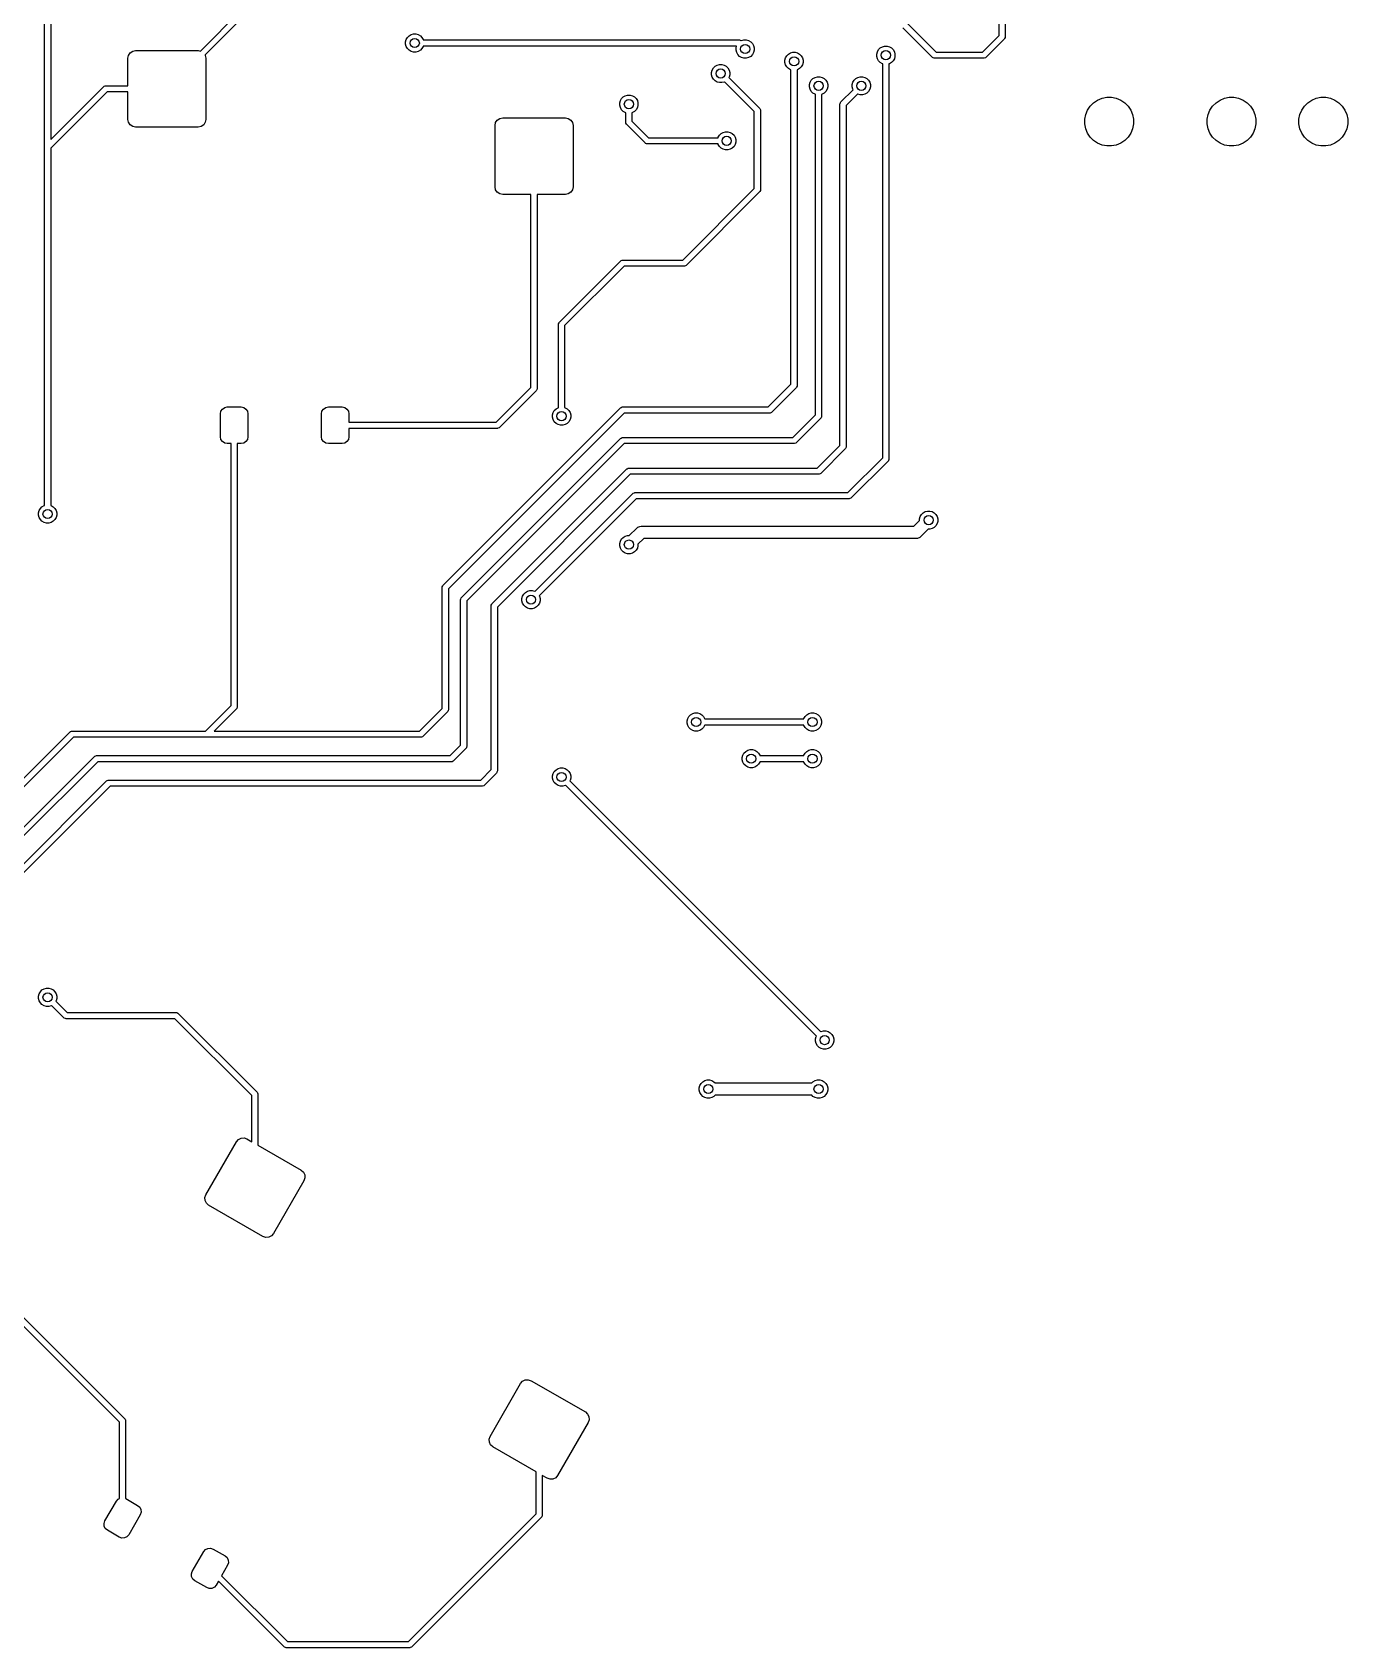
# Model space of a CAD drawing. Extents: x -0.32 to 5.67, y -3.44 to 0.73.
# Drawn here: x 3.941 to 5.634, y -3.443 to -1.364 of the extents above; entities that cross this region are included whole.
import ezdxf

# ---------------------------------------------------------------- set-up
doc = ezdxf.new("R2010")
doc.units = 0
doc.header["$MEASUREMENT"] = 0
doc.layers.add('BLACK', color=7, linetype='CONTINUOUS')

msp = doc.modelspace()

# ---------------------------------------------------------------- linework, layer by layer
at = {"layer": 'BLACK', "linetype": 'CONTINUOUS'}
for p, q in [((3.9567, -1.5118), (3.9567, -0.8031)), ((3.9646, -0.8048), (3.9646, -1.5023)), ((5.185, -1.3684), (5.185, -1.2756)), ((5.1929, -1.2772), (5.1929, -1.3701)), ((4.1573, -1.3883), (4.2098, -1.3358)), ((4.2142, -1.3425), (4.1633, -1.3934)), ((4.4222, -1.3734), (4.4237, -1.3708)), ((4.4237, -1.3708), (4.4259, -1.3686)), ((4.4259, -1.3686), (4.4286, -1.367)), ((4.4286, -1.367), (4.4315, -1.3662)), ((4.4315, -1.3662), (4.4346, -1.3662)), ((4.4346, -1.3662), (4.4376, -1.367)), ((4.4376, -1.367), (4.4403, -1.3686)), ((4.4403, -1.3686), (4.4424, -1.3708)), ((4.4424, -1.3708), (4.444, -1.3734)), ((5.0996, -1.3965), (5.0614, -1.3583)), ((5.0658, -1.3515), (5.104, -1.3898)), ((5.1637, -1.3898), (5.185, -1.3684)), ((5.1922, -1.3723), (5.1918, -1.3729)), ((5.1928, -1.3708), (5.1922, -1.3723)), ((5.1929, -1.3701), (5.1928, -1.3708)), ((4.0647, -1.3939), (4.0669, -1.3907)), ((4.0669, -1.3907), (4.0701, -1.3885)), ((4.0701, -1.3885), (4.0738, -1.3878)), ((4.0738, -1.3878), (4.1545, -1.3878)), ((4.1545, -1.3878), (4.1573, -1.3883)), ((4.4214, -1.3764), (4.4222, -1.3734)), ((4.4214, -1.3795), (4.4214, -1.3764)), ((4.4222, -1.3825), (4.4214, -1.3795)), ((4.4237, -1.3851), (4.4222, -1.3825)), ((4.4259, -1.3873), (4.4237, -1.3851)), ((4.4286, -1.3889), (4.4259, -1.3873)), ((4.4315, -1.3897), (4.4286, -1.3889)), ((4.4346, -1.3897), (4.4315, -1.3897)), ((4.4376, -1.3889), (4.4346, -1.3897)), ((4.4403, -1.3873), (4.4376, -1.3889)), ((4.4424, -1.3851), (4.4403, -1.3873)), ((4.444, -1.3825), (4.4424, -1.3851)), ((4.444, -1.3734), (4.4441, -1.374)), ((4.4441, -1.3819), (4.444, -1.3825)), ((4.4441, -1.374), (4.8504, -1.374)), ((4.8472, -1.3819), (4.4441, -1.3819)), ((4.8466, -1.3843), (4.8472, -1.3819)), ((4.8466, -1.3874), (4.8466, -1.3843)), ((4.8474, -1.3903), (4.8466, -1.3874)), ((4.8489, -1.393), (4.8474, -1.3903)), ((4.8511, -1.3952), (4.8489, -1.393)), ((4.8504, -1.374), (4.8512, -1.3741)), ((4.8512, -1.3741), (4.8526, -1.3747)), ((4.8526, -1.3747), (4.8532, -1.3752)), ((4.8532, -1.3752), (4.8537, -1.3749)), ((4.8532, -1.3752), (4.8532, -1.3752)), ((4.8537, -1.3749), (4.8567, -1.3741)), ((4.8567, -1.3741), (4.8598, -1.3741)), ((4.8598, -1.3741), (4.8628, -1.3749)), ((4.8628, -1.3749), (4.8655, -1.3765)), ((4.8655, -1.3765), (4.8676, -1.3786)), ((4.8676, -1.393), (4.8655, -1.3952)), ((4.8676, -1.3786), (4.8692, -1.3813)), ((4.8692, -1.3903), (4.8676, -1.393)), ((4.8692, -1.3813), (4.87, -1.3843)), ((4.87, -1.3874), (4.8692, -1.3903)), ((4.87, -1.3843), (4.87, -1.3874)), ((4.9119, -1.3944), (4.9141, -1.3922)), ((4.9141, -1.3922), (4.9167, -1.3907)), ((4.9167, -1.3907), (4.9197, -1.3899)), ((4.9197, -1.3899), (4.9228, -1.3899)), ((4.9228, -1.3899), (4.9258, -1.3907)), ((4.9258, -1.3907), (4.9284, -1.3922)), ((4.9284, -1.3922), (4.9306, -1.3944)), ((5.0277, -1.3922), (5.0285, -1.3892)), ((5.0277, -1.3952), (5.0277, -1.3922)), ((5.0285, -1.3892), (5.03, -1.3865)), ((5.03, -1.3865), (5.0322, -1.3843)), ((5.0322, -1.3843), (5.0349, -1.3828)), ((5.0349, -1.3828), (5.0378, -1.382)), ((5.0378, -1.382), (5.0409, -1.382)), ((5.0409, -1.382), (5.0439, -1.3828)), ((5.0439, -1.3828), (5.0466, -1.3843)), ((5.0466, -1.3843), (5.0487, -1.3865)), ((5.0487, -1.3865), (5.0503, -1.3892)), ((5.0503, -1.3892), (5.0511, -1.3922)), ((5.0511, -1.3922), (5.0511, -1.3952)), ((5.104, -1.3898), (5.1637, -1.3898)), ((5.1918, -1.3729), (5.1681, -1.3965)), ((4.064, -1.3976), (4.0647, -1.3939)), ((4.064, -1.4331), (4.064, -1.3976)), ((4.1633, -1.3934), (4.1636, -1.3939)), ((4.1636, -1.3939), (4.1644, -1.3976)), ((4.1644, -1.3976), (4.1644, -1.4764)), ((4.8151, -1.4158), (4.8159, -1.4128)), ((4.8159, -1.4128), (4.8174, -1.4101)), ((4.8174, -1.4101), (4.8196, -1.408)), ((4.8196, -1.408), (4.8223, -1.4064)), ((4.8223, -1.4064), (4.8252, -1.4056)), ((4.8252, -1.4056), (4.8283, -1.4056)), ((4.8283, -1.4056), (4.8313, -1.4064)), ((4.8313, -1.4064), (4.834, -1.408)), ((4.834, -1.408), (4.8361, -1.4101)), ((4.8361, -1.4101), (4.8377, -1.4128)), ((4.8377, -1.4128), (4.8385, -1.4158)), ((4.8537, -1.3967), (4.8511, -1.3952)), ((4.8567, -1.3975), (4.8537, -1.3967)), ((4.8598, -1.3975), (4.8567, -1.3975)), ((4.8628, -1.3967), (4.8598, -1.3975)), ((4.8655, -1.3952), (4.8628, -1.3967)), ((4.9095, -1.4), (4.9103, -1.3971)), ((4.9095, -1.4031), (4.9095, -1.4)), ((4.9103, -1.4061), (4.9095, -1.4031)), ((4.9103, -1.3971), (4.9119, -1.3944)), ((4.9119, -1.4088), (4.9103, -1.4061)), ((4.9141, -1.4109), (4.9119, -1.4088)), ((4.9167, -1.4125), (4.9141, -1.4109)), ((4.9173, -1.4126), (4.9167, -1.4125)), ((4.9173, -1.8173), (4.9173, -1.4126)), ((4.9258, -1.4125), (4.9252, -1.4126)), ((4.9252, -1.4126), (4.9252, -1.8189)), ((4.9284, -1.4109), (4.9258, -1.4125)), ((4.9306, -1.4088), (4.9284, -1.4109)), ((4.9306, -1.3944), (4.9322, -1.3971)), ((4.9322, -1.4061), (4.9306, -1.4088)), ((4.9322, -1.3971), (4.933, -1.4)), ((4.933, -1.4031), (4.9322, -1.4061)), ((4.933, -1.4), (4.933, -1.4031)), ((5.0285, -1.3982), (5.0277, -1.3952)), ((5.03, -1.4009), (5.0285, -1.3982)), ((5.0322, -1.4031), (5.03, -1.4009)), ((5.0349, -1.4046), (5.0322, -1.4031)), ((5.0354, -1.4048), (5.0349, -1.4046)), ((5.0354, -1.9055), (5.0354, -1.4048)), ((5.0439, -1.4046), (5.0433, -1.4048)), ((5.0433, -1.4048), (5.0433, -1.9055)), ((5.0466, -1.4031), (5.0439, -1.4046)), ((5.0487, -1.4009), (5.0466, -1.4031)), ((5.0503, -1.3982), (5.0487, -1.4009)), ((5.0511, -1.3952), (5.0503, -1.3982)), ((5.1002, -1.397), (5.0996, -1.3965)), ((5.1016, -1.3976), (5.1002, -1.397)), ((5.1024, -1.3976), (5.1016, -1.3976)), ((5.1654, -1.3976), (5.1024, -1.3976)), ((5.1661, -1.3976), (5.1654, -1.3976)), ((5.1675, -1.397), (5.1661, -1.3976)), ((5.1681, -1.3965), (5.1675, -1.397)), ((3.9646, -1.5023), (4.0326, -1.4342)), ((4.0326, -1.4342), (4.0332, -1.4337)), ((4.0332, -1.4337), (4.0347, -1.4331)), ((4.0347, -1.4331), (4.0354, -1.4331)), ((4.0354, -1.4331), (4.064, -1.4331)), ((4.8151, -1.4189), (4.8151, -1.4158)), ((4.8159, -1.4218), (4.8151, -1.4189)), ((4.8174, -1.4245), (4.8159, -1.4218)), ((4.8196, -1.4267), (4.8174, -1.4245)), ((4.8223, -1.4282), (4.8196, -1.4267)), ((4.8252, -1.429), (4.8223, -1.4282)), ((4.8283, -1.429), (4.8252, -1.429)), ((4.8313, -1.4282), (4.8283, -1.429)), ((4.8318, -1.4279), (4.8313, -1.4282)), ((4.8701, -1.4662), (4.8318, -1.4279)), ((4.8377, -1.4218), (4.8374, -1.4224)), ((4.8374, -1.4224), (4.8768, -1.4618)), ((4.8385, -1.4189), (4.8377, -1.4218)), ((4.8385, -1.4158), (4.8385, -1.4189)), ((4.941, -1.4315), (4.9418, -1.4286)), ((4.941, -1.4346), (4.941, -1.4315)), ((4.9418, -1.4376), (4.941, -1.4346)), ((4.9418, -1.4286), (4.9434, -1.4259)), ((4.9434, -1.4259), (4.9456, -1.4237)), ((4.9456, -1.4237), (4.9482, -1.4222)), ((4.9482, -1.4222), (4.9512, -1.4214)), ((4.9512, -1.4214), (4.9543, -1.4214)), ((4.9543, -1.4214), (4.9573, -1.4222)), ((4.9573, -1.4222), (4.9599, -1.4237)), ((4.9599, -1.4237), (4.9621, -1.4259)), ((4.9621, -1.4259), (4.9637, -1.4286)), ((4.9637, -1.4286), (4.9645, -1.4315)), ((4.9645, -1.4346), (4.9637, -1.4376)), ((4.9645, -1.4315), (4.9645, -1.4346)), ((4.9962, -1.4315), (4.997, -1.4286)), ((4.9962, -1.4346), (4.9962, -1.4315)), ((4.997, -1.4376), (4.9962, -1.4346)), ((4.997, -1.4286), (4.9985, -1.4259)), ((4.9985, -1.4259), (5.0007, -1.4237)), ((5.0007, -1.4237), (5.0034, -1.4222)), ((5.0034, -1.4222), (5.0063, -1.4214)), ((5.0063, -1.4214), (5.0094, -1.4214)), ((5.0094, -1.4214), (5.0124, -1.4222)), ((5.0124, -1.4222), (5.0151, -1.4237)), ((5.0151, -1.4237), (5.0172, -1.4259)), ((5.0172, -1.4259), (5.0188, -1.4286)), ((5.0188, -1.4286), (5.0196, -1.4315)), ((5.0196, -1.4346), (5.0188, -1.4376)), ((5.0196, -1.4315), (5.0196, -1.4346)), ((4.0371, -1.4409), (3.9646, -1.5134)), ((4.064, -1.4409), (4.0371, -1.4409)), ((4.064, -1.4764), (4.064, -1.4409)), ((4.697, -1.4552), (4.6977, -1.4522)), ((4.697, -1.4582), (4.697, -1.4552)), ((4.6977, -1.4522), (4.6993, -1.4495)), ((4.6993, -1.4495), (4.7015, -1.4473)), ((4.7015, -1.4473), (4.7041, -1.4458)), ((4.7041, -1.4458), (4.7071, -1.445)), ((4.7071, -1.445), (4.7102, -1.445)), ((4.7102, -1.445), (4.7132, -1.4458)), ((4.7132, -1.4458), (4.7159, -1.4473)), ((4.7159, -1.4473), (4.718, -1.4495)), ((4.718, -1.4495), (4.7196, -1.4522)), ((4.7196, -1.4522), (4.7204, -1.4552)), ((4.7204, -1.4552), (4.7204, -1.4582)), ((4.9434, -1.4403), (4.9418, -1.4376)), ((4.9456, -1.4424), (4.9434, -1.4403)), ((4.9482, -1.444), (4.9456, -1.4424)), ((4.9488, -1.4441), (4.9482, -1.444)), ((4.9488, -1.8566), (4.9488, -1.4441)), ((4.9573, -1.444), (4.9567, -1.4441)), ((4.9567, -1.4441), (4.9567, -1.8583)), ((4.9599, -1.4424), (4.9573, -1.444)), ((4.9621, -1.4403), (4.9599, -1.4424)), ((4.9637, -1.4376), (4.9621, -1.4403)), ((4.9804, -1.4559), (4.981, -1.4545)), ((4.981, -1.4545), (4.9815, -1.4539)), ((4.981, -1.4545), (4.981, -1.4545)), ((4.9815, -1.4539), (4.9973, -1.4381)), ((5.0028, -1.4437), (4.9882, -1.4583)), ((4.9973, -1.4381), (4.997, -1.4376)), ((5.0034, -1.444), (5.0028, -1.4437)), ((5.0063, -1.4448), (5.0034, -1.444)), ((5.0094, -1.4448), (5.0063, -1.4448)), ((5.0124, -1.444), (5.0094, -1.4448)), ((5.0151, -1.4424), (5.0124, -1.444)), ((5.0172, -1.4403), (5.0151, -1.4424)), ((5.0188, -1.4376), (5.0172, -1.4403)), ((5.3024, -1.4592), (5.3068, -1.4548)), ((5.3068, -1.4548), (5.3119, -1.4514)), ((5.3119, -1.4514), (5.3176, -1.449)), ((5.3176, -1.449), (5.3237, -1.4478)), ((5.3237, -1.4478), (5.3299, -1.4478)), ((5.3299, -1.4478), (5.3359, -1.449)), ((5.3359, -1.449), (5.3416, -1.4514)), ((5.3416, -1.4514), (5.3468, -1.4548)), ((5.3468, -1.4548), (5.3511, -1.4592)), ((5.4599, -1.4592), (5.4643, -1.4548)), ((5.4643, -1.4548), (5.4694, -1.4514)), ((5.4694, -1.4514), (5.4751, -1.449)), ((5.4751, -1.449), (5.4812, -1.4478)), ((5.4812, -1.4478), (5.4873, -1.4478)), ((5.4873, -1.4478), (5.4934, -1.449)), ((5.4934, -1.449), (5.4991, -1.4514)), ((5.4991, -1.4514), (5.5042, -1.4548)), ((5.5042, -1.4548), (5.5086, -1.4592)), ((5.578, -1.4592), (5.5824, -1.4548)), ((5.5824, -1.4548), (5.5875, -1.4514)), ((5.5875, -1.4514), (5.5932, -1.449)), ((5.5932, -1.449), (5.5993, -1.4478)), ((5.5993, -1.4478), (5.6054, -1.4478)), ((5.6054, -1.4478), (5.6115, -1.449)), ((5.6115, -1.449), (5.6172, -1.4514)), ((5.6172, -1.4514), (5.6223, -1.4548)), ((5.6223, -1.4548), (5.6267, -1.4592)), ((4.5393, -1.4773), (4.5425, -1.4752)), ((4.5425, -1.4752), (4.5463, -1.4744)), ((4.5463, -1.4744), (4.627, -1.4744)), ((4.627, -1.4744), (4.6307, -1.4752)), ((4.6307, -1.4752), (4.6339, -1.4773)), ((4.6977, -1.4612), (4.697, -1.4582)), ((4.6993, -1.4639), (4.6977, -1.4612)), ((4.7015, -1.4661), (4.6993, -1.4639)), ((4.7041, -1.4676), (4.7015, -1.4661)), ((4.7047, -1.4678), (4.7041, -1.4676)), ((4.7047, -1.4803), (4.7047, -1.4678)), ((4.7132, -1.4676), (4.7126, -1.4678)), ((4.7126, -1.4678), (4.7126, -1.4787)), ((4.7159, -1.4661), (4.7132, -1.4676)), ((4.718, -1.4639), (4.7159, -1.4661)), ((4.7196, -1.4612), (4.718, -1.4639)), ((4.7204, -1.4582), (4.7196, -1.4612)), ((4.8701, -1.5653), (4.8701, -1.4662)), ((4.8768, -1.4618), (4.8773, -1.4624)), ((4.8773, -1.4624), (4.8773, -1.4624)), ((4.8773, -1.4624), (4.8779, -1.4638)), ((4.8779, -1.4638), (4.878, -1.4646)), ((4.878, -1.4646), (4.878, -1.5669)), ((4.9803, -1.4567), (4.9804, -1.4559)), ((4.9803, -1.896), (4.9803, -1.4567)), ((4.9882, -1.4583), (4.9882, -1.8976)), ((5.2954, -1.476), (5.2966, -1.47)), ((5.2954, -1.4822), (5.2954, -1.476)), ((5.2966, -1.47), (5.299, -1.4643)), ((5.299, -1.4643), (5.3024, -1.4592)), ((5.3511, -1.4592), (5.3545, -1.4643)), ((5.3545, -1.4643), (5.3569, -1.47)), ((5.3569, -1.47), (5.3581, -1.476)), ((5.3581, -1.476), (5.3581, -1.4822)), ((5.4529, -1.476), (5.4541, -1.47)), ((5.4529, -1.4822), (5.4529, -1.476)), ((5.4541, -1.47), (5.4565, -1.4643)), ((5.4565, -1.4643), (5.4599, -1.4592)), ((5.5086, -1.4592), (5.512, -1.4643)), ((5.512, -1.4643), (5.5144, -1.47)), ((5.5144, -1.47), (5.5156, -1.476)), ((5.5156, -1.476), (5.5156, -1.4822)), ((5.571, -1.476), (5.5722, -1.47)), ((5.571, -1.4822), (5.571, -1.476)), ((5.5722, -1.47), (5.5746, -1.4643)), ((5.5746, -1.4643), (5.578, -1.4592)), ((5.6267, -1.4592), (5.6301, -1.4643)), ((5.6301, -1.4643), (5.6325, -1.47)), ((5.6325, -1.47), (5.6337, -1.476)), ((5.6337, -1.476), (5.6337, -1.4822)), ((4.0647, -1.4801), (4.064, -1.4764)), ((4.0669, -1.4833), (4.0647, -1.4801)), ((4.0701, -1.4855), (4.0669, -1.4833)), ((4.0738, -1.4862), (4.0701, -1.4855)), ((4.1545, -1.4862), (4.0738, -1.4862)), ((4.1583, -1.4855), (4.1545, -1.4862)), ((4.1615, -1.4833), (4.1583, -1.4855)), ((4.1636, -1.4801), (4.1615, -1.4833)), ((4.1644, -1.4764), (4.1636, -1.4801)), ((4.5364, -1.4843), (4.5372, -1.4805)), ((4.5364, -1.563), (4.5364, -1.4843)), ((4.5372, -1.4805), (4.5393, -1.4773)), ((4.6339, -1.4773), (4.6361, -1.4805)), ((4.6361, -1.4805), (4.6368, -1.4843)), ((4.6368, -1.4843), (4.6368, -1.563)), ((4.7048, -1.4811), (4.7047, -1.4803)), ((4.7054, -1.4825), (4.7048, -1.4811)), ((4.7059, -1.4831), (4.7054, -1.4825)), ((4.7295, -1.5067), (4.7059, -1.4831)), ((4.7126, -1.4787), (4.7339, -1.5)), ((4.8237, -1.4994), (4.8253, -1.4967)), ((4.8253, -1.4967), (4.8275, -1.4946)), ((4.8275, -1.4946), (4.8301, -1.493)), ((4.8301, -1.493), (4.8331, -1.4922)), ((4.8331, -1.4922), (4.8362, -1.4922)), ((4.8362, -1.4922), (4.8392, -1.493)), ((4.8392, -1.493), (4.8418, -1.4946)), ((4.8418, -1.4946), (4.844, -1.4967)), ((4.844, -1.4967), (4.8456, -1.4994)), ((5.2966, -1.4883), (5.2954, -1.4822)), ((5.299, -1.494), (5.2966, -1.4883)), ((5.3024, -1.4991), (5.299, -1.494)), ((5.3545, -1.494), (5.3511, -1.4991)), ((5.3569, -1.4883), (5.3545, -1.494)), ((5.3581, -1.4822), (5.3569, -1.4883)), ((5.4541, -1.4883), (5.4529, -1.4822)), ((5.4565, -1.494), (5.4541, -1.4883)), ((5.4599, -1.4991), (5.4565, -1.494)), ((5.512, -1.494), (5.5086, -1.4991)), ((5.5144, -1.4883), (5.512, -1.494)), ((5.5156, -1.4822), (5.5144, -1.4883)), ((5.5722, -1.4883), (5.571, -1.4822)), ((5.5746, -1.494), (5.5722, -1.4883)), ((5.578, -1.4991), (5.5746, -1.494)), ((5.6301, -1.494), (5.6267, -1.4991)), ((5.6325, -1.4883), (5.6301, -1.494)), ((5.6337, -1.4822), (5.6325, -1.4883)), ((3.9567, -1.9732), (3.9567, -1.5118)), ((3.9646, -1.5134), (3.9646, -1.9732)), ((4.7301, -1.5072), (4.7295, -1.5067)), ((4.7315, -1.5078), (4.7301, -1.5072)), ((4.7323, -1.5079), (4.7315, -1.5078)), ((4.8236, -1.5079), (4.7323, -1.5079)), ((4.7339, -1.5), (4.8236, -1.5)), ((4.8236, -1.5), (4.8237, -1.4994)), ((4.8237, -1.5085), (4.8236, -1.5079)), ((4.8253, -1.5111), (4.8237, -1.5085)), ((4.8275, -1.5133), (4.8253, -1.5111)), ((4.8301, -1.5148), (4.8275, -1.5133)), ((4.8331, -1.5156), (4.8301, -1.5148)), ((4.8362, -1.5156), (4.8331, -1.5156)), ((4.8392, -1.5148), (4.8362, -1.5156)), ((4.8418, -1.5133), (4.8392, -1.5148)), ((4.844, -1.5111), (4.8418, -1.5133)), ((4.8456, -1.5085), (4.844, -1.5111)), ((4.8456, -1.4994), (4.8464, -1.5024)), ((4.8464, -1.5055), (4.8456, -1.5085)), ((4.8464, -1.5024), (4.8464, -1.5055)), ((5.3068, -1.5035), (5.3024, -1.4991)), ((5.3119, -1.5069), (5.3068, -1.5035)), ((5.3176, -1.5093), (5.3119, -1.5069)), ((5.3237, -1.5105), (5.3176, -1.5093)), ((5.3299, -1.5105), (5.3237, -1.5105)), ((5.3359, -1.5093), (5.3299, -1.5105)), ((5.3416, -1.5069), (5.3359, -1.5093)), ((5.3468, -1.5035), (5.3416, -1.5069)), ((5.3511, -1.4991), (5.3468, -1.5035)), ((5.4643, -1.5035), (5.4599, -1.4991)), ((5.4694, -1.5069), (5.4643, -1.5035)), ((5.4751, -1.5093), (5.4694, -1.5069)), ((5.4812, -1.5105), (5.4751, -1.5093)), ((5.4873, -1.5105), (5.4812, -1.5105)), ((5.4934, -1.5093), (5.4873, -1.5105)), ((5.4991, -1.5069), (5.4934, -1.5093)), ((5.5042, -1.5035), (5.4991, -1.5069)), ((5.5086, -1.4991), (5.5042, -1.5035)), ((5.5824, -1.5035), (5.578, -1.4991)), ((5.5875, -1.5069), (5.5824, -1.5035)), ((5.5932, -1.5093), (5.5875, -1.5069)), ((5.5993, -1.5105), (5.5932, -1.5093)), ((5.6054, -1.5105), (5.5993, -1.5105)), ((5.6115, -1.5093), (5.6054, -1.5105)), ((5.6172, -1.5069), (5.6115, -1.5093)), ((5.6223, -1.5035), (5.6172, -1.5069)), ((5.6267, -1.4991), (5.6223, -1.5035)), ((4.5372, -1.5668), (4.5364, -1.563)), ((4.5393, -1.57), (4.5372, -1.5668)), ((4.5425, -1.5721), (4.5393, -1.57)), ((4.5463, -1.5728), (4.5425, -1.5721)), ((4.5827, -1.5728), (4.5463, -1.5728)), ((4.5827, -1.8212), (4.5827, -1.5728)), ((4.627, -1.5728), (4.5906, -1.5728)), ((4.5906, -1.5728), (4.5906, -1.8228)), ((4.6307, -1.5721), (4.627, -1.5728)), ((4.6339, -1.57), (4.6307, -1.5721)), ((4.6361, -1.5668), (4.6339, -1.57)), ((4.6368, -1.563), (4.6361, -1.5668)), ((4.7779, -1.6575), (4.8701, -1.5653)), ((4.8768, -1.5697), (4.7823, -1.6642)), ((4.8773, -1.5691), (4.8768, -1.5697)), ((4.8779, -1.5677), (4.8773, -1.5691)), ((4.878, -1.5669), (4.8779, -1.5677)), ((4.6193, -1.7374), (4.698, -1.6586)), ((4.698, -1.6586), (4.6986, -1.6581)), ((4.6986, -1.6581), (4.7, -1.6576)), ((4.7, -1.6576), (4.7008, -1.6575)), ((4.7008, -1.6575), (4.7323, -1.6575)), ((4.7323, -1.6575), (4.7779, -1.6575)), ((4.7024, -1.6654), (4.626, -1.7418)), ((4.7323, -1.6654), (4.7024, -1.6654)), ((4.7795, -1.6654), (4.7323, -1.6654)), ((4.7803, -1.6653), (4.7795, -1.6654)), ((4.7817, -1.6647), (4.7803, -1.6653)), ((4.7823, -1.6642), (4.7817, -1.6647)), ((4.6181, -1.7402), (4.6182, -1.7394)), ((4.6181, -1.8472), (4.6181, -1.7402)), ((4.6182, -1.7394), (4.6188, -1.738)), ((4.6188, -1.738), (4.6193, -1.7374)), ((4.626, -1.7418), (4.626, -1.8472)), ((4.5377, -1.8661), (4.5827, -1.8212)), ((4.5894, -1.8256), (4.5422, -1.8729)), ((4.5899, -1.825), (4.5894, -1.8256)), ((4.5901, -1.8246), (4.5899, -1.825)), ((4.5905, -1.8236), (4.5901, -1.8246)), ((4.5906, -1.8228), (4.5905, -1.8236)), ((4.8881, -1.8465), (4.9173, -1.8173)), ((4.924, -1.8217), (4.8925, -1.8532)), ((4.9245, -1.8211), (4.924, -1.8217)), ((4.9251, -1.8197), (4.9245, -1.8211)), ((4.9252, -1.8189), (4.9251, -1.8197)), ((4.1837, -1.8519), (4.1857, -1.8491)), ((4.1857, -1.8491), (4.1885, -1.8471)), ((4.1885, -1.8471), (4.1919, -1.8465)), ((4.1919, -1.8465), (4.2096, -1.8465)), ((4.2096, -1.8465), (4.213, -1.8471)), ((4.213, -1.8471), (4.2159, -1.8491)), ((4.2159, -1.8491), (4.2178, -1.8519)), ((4.3137, -1.8519), (4.3156, -1.8491)), ((4.3156, -1.8491), (4.3185, -1.8471)), ((4.3185, -1.8471), (4.3219, -1.8465)), ((4.3219, -1.8465), (4.3396, -1.8465)), ((4.3396, -1.8465), (4.343, -1.8471)), ((4.343, -1.8471), (4.3458, -1.8491)), ((4.3458, -1.8491), (4.3478, -1.8519)), ((4.4697, -2.076), (4.698, -1.8476)), ((4.6127, -1.8511), (4.6149, -1.8489)), ((4.6149, -1.8489), (4.6175, -1.8474)), ((4.6175, -1.8474), (4.6181, -1.8472)), ((4.626, -1.8472), (4.6266, -1.8474)), ((4.6266, -1.8474), (4.6292, -1.8489)), ((4.6292, -1.8489), (4.6314, -1.8511)), ((4.698, -1.8476), (4.6986, -1.8471)), ((4.6986, -1.8471), (4.7, -1.8465)), ((4.7, -1.8465), (4.7008, -1.8465)), ((4.7008, -1.8465), (4.8881, -1.8465)), ((4.1831, -1.8553), (4.1837, -1.8519)), ((4.1831, -1.8848), (4.1831, -1.8553)), ((4.2178, -1.8519), (4.2185, -1.8553)), ((4.2185, -1.8553), (4.2185, -1.8848)), ((4.313, -1.8553), (4.3137, -1.8519)), ((4.313, -1.8848), (4.313, -1.8553)), ((4.3478, -1.8519), (4.3484, -1.8553)), ((4.3484, -1.8553), (4.3484, -1.8661)), ((4.3484, -1.8661), (4.5377, -1.8661)), ((4.7024, -1.8543), (4.4764, -2.0804)), ((4.6103, -1.8567), (4.6111, -1.8537)), ((4.6103, -1.8598), (4.6103, -1.8567)), ((4.6111, -1.8628), (4.6103, -1.8598)), ((4.6111, -1.8537), (4.6127, -1.8511)), ((4.6127, -1.8655), (4.6111, -1.8628)), ((4.6149, -1.8676), (4.6127, -1.8655)), ((4.6175, -1.8692), (4.6149, -1.8676)), ((4.6205, -1.87), (4.6175, -1.8692)), ((4.6236, -1.87), (4.6205, -1.87)), ((4.6266, -1.8692), (4.6236, -1.87)), ((4.6292, -1.8676), (4.6266, -1.8692)), ((4.6314, -1.8655), (4.6292, -1.8676)), ((4.6314, -1.8511), (4.633, -1.8537)), ((4.633, -1.8628), (4.6314, -1.8655)), ((4.633, -1.8537), (4.6338, -1.8567)), ((4.6338, -1.8598), (4.633, -1.8628)), ((4.6338, -1.8567), (4.6338, -1.8598)), ((4.8898, -1.8543), (4.7024, -1.8543)), ((4.8905, -1.8543), (4.8898, -1.8543)), ((4.892, -1.8537), (4.8905, -1.8543)), ((4.8925, -1.8532), (4.892, -1.8537)), ((4.9196, -1.8858), (4.9488, -1.8566)), ((4.9555, -1.8611), (4.924, -1.8925)), ((4.956, -1.8605), (4.9555, -1.8611)), ((4.9566, -1.859), (4.956, -1.8605)), ((4.9567, -1.8583), (4.9566, -1.859)), ((4.1837, -1.8882), (4.1831, -1.8848)), ((4.1857, -1.8911), (4.1837, -1.8882)), ((4.1885, -1.893), (4.1857, -1.8911)), ((4.2159, -1.8911), (4.213, -1.893)), ((4.2178, -1.8882), (4.2159, -1.8911)), ((4.2185, -1.8848), (4.2178, -1.8882)), ((4.3137, -1.8882), (4.313, -1.8848)), ((4.3156, -1.8911), (4.3137, -1.8882)), ((4.3185, -1.893), (4.3156, -1.8911)), ((4.3458, -1.8911), (4.343, -1.893)), ((4.3478, -1.8882), (4.3458, -1.8911)), ((4.3484, -1.8848), (4.3478, -1.8882)), ((4.5394, -1.874), (4.3484, -1.874)), ((4.3484, -1.874), (4.3484, -1.8848)), ((4.4933, -2.0917), (4.698, -1.887)), ((4.5401, -1.8739), (4.5394, -1.874)), ((4.5416, -1.8734), (4.5401, -1.8739)), ((4.5422, -1.8729), (4.5416, -1.8734)), ((4.698, -1.887), (4.6986, -1.8865)), ((4.6986, -1.8865), (4.7, -1.8859)), ((4.7, -1.8859), (4.7008, -1.8858)), ((4.7008, -1.8858), (4.9196, -1.8858)), ((4.1919, -1.8937), (4.1885, -1.893)), ((4.1969, -1.8937), (4.1919, -1.8937)), ((4.1969, -2.2307), (4.1969, -1.8937)), ((4.2096, -1.8937), (4.2047, -1.8937)), ((4.2047, -1.8937), (4.2047, -2.2323)), ((4.213, -1.893), (4.2096, -1.8937)), ((4.3219, -1.8937), (4.3185, -1.893)), ((4.3396, -1.8937), (4.3219, -1.8937)), ((4.343, -1.893), (4.3396, -1.8937)), ((4.7024, -1.8937), (4.5, -2.0961)), ((4.9213, -1.8937), (4.7024, -1.8937)), ((4.922, -1.8936), (4.9213, -1.8937)), ((4.9234, -1.893), (4.922, -1.8936)), ((4.924, -1.8925), (4.9234, -1.893)), ((4.9511, -1.9252), (4.9803, -1.896)), ((4.987, -1.9004), (4.9555, -1.9319)), ((4.9875, -1.8998), (4.987, -1.9004)), ((4.9881, -1.8984), (4.9875, -1.8998)), ((4.9882, -1.8976), (4.9881, -1.8984)), ((4.9905, -1.9567), (5.0354, -1.9118)), ((5.0354, -1.9118), (5.0354, -1.9055)), ((5.0433, -1.9055), (5.0433, -1.9134)), ((4.5326, -2.0996), (4.7059, -1.9263)), ((4.7103, -1.9331), (4.5394, -2.104)), ((4.7059, -1.9263), (4.7065, -1.9259)), ((4.7065, -1.9259), (4.7079, -1.9253)), ((4.7079, -1.9253), (4.7087, -1.9252)), ((4.7087, -1.9252), (4.9511, -1.9252)), ((4.9528, -1.9331), (4.7103, -1.9331)), ((4.9535, -1.933), (4.9528, -1.9331)), ((4.9549, -1.9324), (4.9535, -1.933)), ((4.9555, -1.9319), (4.9549, -1.9324)), ((5.0422, -1.9162), (4.9949, -1.9634)), ((5.0426, -1.9156), (5.0422, -1.9162)), ((5.0428, -1.9152), (5.0426, -1.9156)), ((5.0432, -1.9142), (5.0428, -1.9152)), ((5.0433, -1.9134), (5.0432, -1.9142)), ((3.9513, -1.9771), (3.9534, -1.9749)), ((3.9534, -1.9749), (3.9561, -1.9733)), ((3.9561, -1.9733), (3.9567, -1.9732)), ((3.9646, -1.9732), (3.9651, -1.9733)), ((3.9651, -1.9733), (3.9678, -1.9749)), ((3.9678, -1.9749), (3.97, -1.9771)), ((4.5877, -2.0839), (4.7138, -1.9578)), ((4.7182, -1.9646), (4.5933, -2.0894)), ((4.7138, -1.9578), (4.7143, -1.9574)), ((4.7143, -1.9574), (4.7158, -1.9568)), ((4.7158, -1.9568), (4.7165, -1.9567)), ((4.7165, -1.9567), (4.9905, -1.9567)), ((4.9921, -1.9646), (4.7182, -1.9646)), ((4.9929, -1.9645), (4.9921, -1.9646)), ((4.9943, -1.9639), (4.9929, -1.9645)), ((4.9949, -1.9634), (4.9943, -1.9639)), ((3.9489, -1.9827), (3.9497, -1.9797)), ((3.9489, -1.9858), (3.9489, -1.9827)), ((3.9497, -1.9888), (3.9489, -1.9858)), ((3.9497, -1.9797), (3.9513, -1.9771)), ((3.9513, -1.9914), (3.9497, -1.9888)), ((3.9534, -1.9936), (3.9513, -1.9914)), ((3.9561, -1.9952), (3.9534, -1.9936)), ((3.9591, -1.996), (3.9561, -1.9952)), ((3.9622, -1.996), (3.9591, -1.996)), ((3.9651, -1.9952), (3.9622, -1.996)), ((3.9678, -1.9936), (3.9651, -1.9952)), ((3.97, -1.9914), (3.9678, -1.9936)), ((3.97, -1.9771), (3.9715, -1.9797)), ((3.9715, -1.9888), (3.97, -1.9914)), ((3.9715, -1.9797), (3.9723, -1.9827)), ((3.9723, -1.9858), (3.9715, -1.9888)), ((3.9723, -1.9827), (3.9723, -1.9858)), ((5.0755, -2), (5.0828, -1.9927)), ((5.0828, -1.9906), (5.0836, -1.9876)), ((5.0828, -1.9927), (5.0828, -1.9906)), ((5.0836, -1.9876), (5.0851, -1.9849)), ((5.0851, -1.9849), (5.0873, -1.9828)), ((5.0873, -1.9828), (5.09, -1.9812)), ((5.09, -1.9812), (5.0929, -1.9804)), ((5.0929, -1.9804), (5.096, -1.9804)), ((5.096, -1.9804), (5.099, -1.9812)), ((5.099, -1.9812), (5.1017, -1.9828)), ((5.1017, -1.9828), (5.1039, -1.9849)), ((5.1039, -1.9849), (5.1054, -1.9876)), ((5.1054, -1.9876), (5.1062, -1.9906)), ((5.1062, -1.9937), (5.1054, -1.9966)), ((5.1062, -1.9906), (5.1062, -1.9937)), ((4.6977, -2.0191), (4.6993, -2.0164)), ((4.6993, -2.0164), (4.7015, -2.0143)), ((4.7015, -2.0143), (4.7041, -2.0127)), ((4.7041, -2.0127), (4.7071, -2.0119)), ((4.7071, -2.0119), (4.7092, -2.0119)), ((4.7092, -2.0119), (4.7188, -2.0023)), ((4.7188, -2.0023), (4.72, -2.0013)), ((4.72, -2.0013), (4.7229, -2.0002)), ((4.7277, -2.0157), (4.7204, -2.023)), ((4.7229, -2.0002), (4.7244, -2)), ((4.7244, -2), (5.0755, -2)), ((5.0787, -2.0157), (4.7277, -2.0157)), ((5.0803, -2.0156), (5.0787, -2.0157)), ((5.0831, -2.0144), (5.0803, -2.0156)), ((5.0843, -2.0134), (5.0831, -2.0144)), ((5.0939, -2.0038), (5.0843, -2.0134)), ((5.096, -2.0038), (5.0939, -2.0038)), ((5.099, -2.003), (5.096, -2.0038)), ((5.1017, -2.0015), (5.099, -2.003)), ((5.1039, -1.9993), (5.1017, -2.0015)), ((5.1054, -1.9966), (5.1039, -1.9993)), ((4.697, -2.0221), (4.6977, -2.0191)), ((4.697, -2.0252), (4.697, -2.0221)), ((4.6977, -2.0281), (4.697, -2.0252)), ((4.6993, -2.0308), (4.6977, -2.0281)), ((4.7015, -2.033), (4.6993, -2.0308)), ((4.7041, -2.0345), (4.7015, -2.033)), ((4.7071, -2.0353), (4.7041, -2.0345)), ((4.7102, -2.0353), (4.7071, -2.0353)), ((4.7132, -2.0345), (4.7102, -2.0353)), ((4.7159, -2.033), (4.7132, -2.0345)), ((4.718, -2.0308), (4.7159, -2.033)), ((4.7196, -2.0281), (4.718, -2.0308)), ((4.7204, -2.0252), (4.7196, -2.0281)), ((4.7204, -2.023), (4.7204, -2.0252)), ((4.4685, -2.0787), (4.4686, -2.078)), ((4.4685, -2.2346), (4.4685, -2.0787)), ((4.4686, -2.078), (4.4692, -2.0766)), ((4.4692, -2.0766), (4.4697, -2.076)), ((4.4764, -2.0804), (4.4764, -2.2362)), ((4.4921, -2.0945), (4.4922, -2.0937)), ((4.4921, -2.2818), (4.4921, -2.0945)), ((4.4922, -2.0937), (4.4928, -2.0923)), ((4.4928, -2.0923), (4.4933, -2.0917)), ((4.5, -2.0961), (4.5, -2.2835)), ((4.5322, -2.1002), (4.5326, -2.0996)), ((4.571, -2.0929), (4.5718, -2.09)), ((4.571, -2.096), (4.571, -2.0929)), ((4.5718, -2.099), (4.571, -2.096)), ((4.5718, -2.09), (4.5733, -2.0873)), ((4.5733, -2.1017), (4.5718, -2.099)), ((4.5733, -2.0873), (4.5755, -2.0851)), ((4.5755, -2.0851), (4.5782, -2.0836)), ((4.5782, -2.0836), (4.5811, -2.0828)), ((4.5811, -2.0828), (4.5842, -2.0828)), ((4.5842, -2.0828), (4.5872, -2.0836)), ((4.5872, -2.0836), (4.5877, -2.0839)), ((4.5936, -2.099), (4.592, -2.1017)), ((4.5933, -2.0894), (4.5936, -2.09)), ((4.5936, -2.09), (4.5944, -2.0929)), ((4.5944, -2.096), (4.5936, -2.099)), ((4.5944, -2.0929), (4.5944, -2.096)), ((4.5315, -2.1024), (4.5316, -2.1016)), ((4.5315, -2.3133), (4.5315, -2.1024)), ((4.5316, -2.1016), (4.5322, -2.1002)), ((4.5394, -2.104), (4.5394, -2.315)), ((4.5755, -2.1039), (4.5733, -2.1017)), ((4.5782, -2.1054), (4.5755, -2.1039)), ((4.5811, -2.1062), (4.5782, -2.1054)), ((4.5842, -2.1062), (4.5811, -2.1062)), ((4.5872, -2.1054), (4.5842, -2.1062)), ((4.5899, -2.1039), (4.5872, -2.1054)), ((4.592, -2.1017), (4.5899, -2.1039)), ((4.1637, -2.2638), (4.1969, -2.2307)), ((4.2036, -2.2351), (4.1749, -2.2638)), ((4.2041, -2.2345), (4.2036, -2.2351)), ((4.2042, -2.234), (4.2041, -2.2345)), ((4.2046, -2.2331), (4.2042, -2.234)), ((4.2047, -2.2323), (4.2046, -2.2331)), ((4.4393, -2.2638), (4.4685, -2.2346)), ((4.4752, -2.239), (4.4437, -2.2705)), ((4.4757, -2.2384), (4.4752, -2.239)), ((4.4763, -2.237), (4.4757, -2.2384)), ((4.4764, -2.2362), (4.4763, -2.237)), ((4.7844, -2.2474), (4.7859, -2.2448)), ((4.7859, -2.2448), (4.7881, -2.2426)), ((4.7881, -2.2426), (4.7908, -2.2411)), ((4.7908, -2.2411), (4.7937, -2.2403)), ((4.7937, -2.2403), (4.7968, -2.2403)), ((4.7968, -2.2403), (4.7998, -2.2411)), ((4.7998, -2.2411), (4.8025, -2.2426)), ((4.8025, -2.2426), (4.8046, -2.2448)), ((4.8046, -2.2448), (4.8062, -2.2474)), ((4.934, -2.2474), (4.9355, -2.2448)), ((4.9355, -2.2448), (4.9377, -2.2426)), ((4.9377, -2.2426), (4.9404, -2.2411)), ((4.9404, -2.2411), (4.9433, -2.2403)), ((4.9433, -2.2403), (4.9464, -2.2403)), ((4.9464, -2.2403), (4.9494, -2.2411)), ((4.9494, -2.2411), (4.9521, -2.2426)), ((4.9521, -2.2426), (4.9543, -2.2448)), ((4.9543, -2.2448), (4.9558, -2.2474)), ((3.8881, -2.3661), (3.9893, -2.2649)), ((3.9893, -2.2649), (3.9899, -2.2644)), ((3.9899, -2.2644), (3.9904, -2.2643)), ((3.9904, -2.2643), (3.9914, -2.2639)), ((3.9914, -2.2639), (3.9921, -2.2638)), ((3.9921, -2.2638), (4.1637, -2.2638)), ((4.1749, -2.2638), (4.4393, -2.2638)), ((4.7836, -2.2504), (4.7844, -2.2474)), ((4.7836, -2.2535), (4.7836, -2.2504)), ((4.7844, -2.2565), (4.7836, -2.2535)), ((4.7859, -2.2592), (4.7844, -2.2565)), ((4.7881, -2.2613), (4.7859, -2.2592)), ((4.7908, -2.2629), (4.7881, -2.2613)), ((4.7937, -2.2637), (4.7908, -2.2629)), ((4.7968, -2.2637), (4.7937, -2.2637)), ((4.7998, -2.2629), (4.7968, -2.2637)), ((4.8025, -2.2613), (4.7998, -2.2629)), ((4.8046, -2.2592), (4.8025, -2.2613)), ((4.8062, -2.2565), (4.8046, -2.2592)), ((4.8062, -2.2474), (4.8063, -2.248)), ((4.8063, -2.2559), (4.8062, -2.2565)), ((4.8063, -2.248), (4.8661, -2.248)), ((4.8661, -2.2559), (4.8063, -2.2559)), ((4.8661, -2.248), (4.9338, -2.248)), ((4.9338, -2.2559), (4.8661, -2.2559)), ((4.9338, -2.248), (4.934, -2.2474)), ((4.934, -2.2565), (4.9338, -2.2559)), ((4.9355, -2.2592), (4.934, -2.2565)), ((4.9377, -2.2613), (4.9355, -2.2592)), ((4.9404, -2.2629), (4.9377, -2.2613)), ((4.9433, -2.2637), (4.9404, -2.2629)), ((4.9464, -2.2637), (4.9433, -2.2637)), ((4.9494, -2.2629), (4.9464, -2.2637)), ((4.9521, -2.2613), (4.9494, -2.2629)), ((4.9543, -2.2592), (4.9521, -2.2613)), ((4.9558, -2.2565), (4.9543, -2.2592)), ((4.9558, -2.2474), (4.9566, -2.2504)), ((4.9566, -2.2535), (4.9558, -2.2565)), ((4.9566, -2.2504), (4.9566, -2.2535)), ((3.9938, -2.2717), (3.8925, -2.3729)), ((4.1654, -2.2717), (3.9938, -2.2717)), ((4.4409, -2.2717), (4.1654, -2.2717)), ((4.4417, -2.2716), (4.4409, -2.2717)), ((4.4431, -2.271), (4.4417, -2.2716)), ((4.4437, -2.2705), (4.4431, -2.271)), ((4.4787, -2.2953), (4.4921, -2.2818)), ((4.4988, -2.2862), (4.4831, -2.302)), ((4.4993, -2.2857), (4.4988, -2.2862)), ((4.4995, -2.2852), (4.4993, -2.2857)), ((4.4999, -2.2842), (4.4995, -2.2852)), ((4.5, -2.2835), (4.4999, -2.2842)), ((3.9224, -2.3949), (4.0208, -2.2964)), ((4.0253, -2.3031), (3.928, -2.4004)), ((4.0208, -2.2964), (4.0214, -2.2959)), ((4.0214, -2.2959), (4.0229, -2.2954)), ((4.0229, -2.2954), (4.0236, -2.2953)), ((4.0236, -2.2953), (4.4787, -2.2953)), ((4.4803, -2.3031), (4.0253, -2.3031)), ((4.4811, -2.3031), (4.4803, -2.3031)), ((4.4825, -2.3025), (4.4811, -2.3031)), ((4.4831, -2.302), (4.4825, -2.3025)), ((4.8544, -2.2977), (4.8552, -2.2947)), ((4.8544, -2.3008), (4.8544, -2.2977)), ((4.8552, -2.3037), (4.8544, -2.3008)), ((4.8552, -2.2947), (4.8568, -2.292)), ((4.8568, -2.3064), (4.8552, -2.3037)), ((4.8568, -2.292), (4.859, -2.2898)), ((4.859, -2.3086), (4.8568, -2.3064)), ((4.859, -2.2898), (4.8616, -2.2883)), ((4.8616, -2.2883), (4.8646, -2.2875)), ((4.8646, -2.2875), (4.8677, -2.2875)), ((4.8677, -2.2875), (4.8707, -2.2883)), ((4.8707, -2.2883), (4.8733, -2.2898)), ((4.8733, -2.2898), (4.8755, -2.292)), ((4.8755, -2.3064), (4.8733, -2.3086)), ((4.8755, -2.292), (4.8771, -2.2947)), ((4.8771, -2.3037), (4.8755, -2.3064)), ((4.8771, -2.2947), (4.8772, -2.2953)), ((4.8772, -2.3031), (4.8771, -2.3037)), ((4.8772, -2.2953), (4.9338, -2.2953)), ((4.9338, -2.3031), (4.8772, -2.3031)), ((4.9338, -2.2953), (4.934, -2.2947)), ((4.934, -2.3037), (4.9338, -2.3031)), ((4.934, -2.2947), (4.9355, -2.292)), ((4.9355, -2.3064), (4.934, -2.3037)), ((4.9355, -2.292), (4.9377, -2.2898)), ((4.9377, -2.3086), (4.9355, -2.3064)), ((4.9377, -2.2898), (4.9404, -2.2883)), ((4.9404, -2.2883), (4.9433, -2.2875)), ((4.9433, -2.2875), (4.9464, -2.2875)), ((4.9464, -2.2875), (4.9494, -2.2883)), ((4.9494, -2.2883), (4.9521, -2.2898)), ((4.9521, -2.2898), (4.9543, -2.292)), ((4.9543, -2.3064), (4.9521, -2.3086)), ((4.9543, -2.292), (4.9558, -2.2947)), ((4.9558, -2.3037), (4.9543, -2.3064)), ((4.9558, -2.2947), (4.9566, -2.2977)), ((4.9566, -2.3008), (4.9558, -2.3037)), ((4.9566, -2.2977), (4.9566, -2.3008)), ((3.9196, -2.4449), (4.0366, -2.3279)), ((4.0366, -2.3279), (4.0372, -2.3274)), ((4.0372, -2.3274), (4.0386, -2.3268)), ((4.0386, -2.3268), (4.0394, -2.3268)), ((4.0394, -2.3268), (4.2362, -2.3268)), ((4.2362, -2.3268), (4.5181, -2.3268)), ((4.5181, -2.3268), (4.5315, -2.3133)), ((4.5382, -2.3177), (4.5225, -2.3335)), ((4.5387, -2.3171), (4.5382, -2.3177)), ((4.5389, -2.3167), (4.5387, -2.3171)), ((4.5393, -2.3157), (4.5389, -2.3167)), ((4.5394, -2.315), (4.5393, -2.3157)), ((4.6103, -2.3213), (4.6111, -2.3183)), ((4.6103, -2.3244), (4.6103, -2.3213)), ((4.6111, -2.3274), (4.6103, -2.3244)), ((4.6111, -2.3183), (4.6127, -2.3156)), ((4.6127, -2.33), (4.6111, -2.3274)), ((4.6127, -2.3156), (4.6149, -2.3135)), ((4.6149, -2.3135), (4.6175, -2.3119)), ((4.6175, -2.3119), (4.6205, -2.3111)), ((4.6205, -2.3111), (4.6236, -2.3111)), ((4.6236, -2.3111), (4.6266, -2.3119)), ((4.6266, -2.3119), (4.6292, -2.3135)), ((4.6292, -2.3135), (4.6314, -2.3156)), ((4.6314, -2.3156), (4.633, -2.3183)), ((4.633, -2.3274), (4.6327, -2.3279)), ((4.6327, -2.3279), (4.9556, -2.6508)), ((4.633, -2.3183), (4.6338, -2.3213)), ((4.6338, -2.3244), (4.633, -2.3274)), ((4.6338, -2.3213), (4.6338, -2.3244)), ((4.8616, -2.3101), (4.859, -2.3086)), ((4.8646, -2.3109), (4.8616, -2.3101)), ((4.8677, -2.3109), (4.8646, -2.3109)), ((4.8707, -2.3101), (4.8677, -2.3109)), ((4.8733, -2.3086), (4.8707, -2.3101)), ((4.9404, -2.3101), (4.9377, -2.3086)), ((4.9433, -2.3109), (4.9404, -2.3101)), ((4.9464, -2.3109), (4.9433, -2.3109)), ((4.9494, -2.3101), (4.9464, -2.3109)), ((4.9521, -2.3086), (4.9494, -2.3101)), ((4.041, -2.3346), (3.924, -2.4516)), ((4.2362, -2.3346), (4.041, -2.3346)), ((4.5197, -2.3346), (4.2362, -2.3346)), ((4.5205, -2.3346), (4.5197, -2.3346)), ((4.5219, -2.334), (4.5205, -2.3346)), ((4.5225, -2.3335), (4.5219, -2.334)), ((4.6149, -2.3322), (4.6127, -2.33)), ((4.6175, -2.3337), (4.6149, -2.3322)), ((4.6205, -2.3345), (4.6175, -2.3337)), ((4.6236, -2.3345), (4.6205, -2.3345)), ((4.6266, -2.3337), (4.6236, -2.3345)), ((4.6271, -2.3334), (4.6266, -2.3337)), ((4.95, -2.6564), (4.6271, -2.3334)), ((3.9513, -2.5991), (3.9534, -2.5969)), ((3.9534, -2.5969), (3.9561, -2.5954)), ((3.9561, -2.5954), (3.9591, -2.5946)), ((3.9591, -2.5946), (3.9622, -2.5946)), ((3.9622, -2.5946), (3.9651, -2.5954)), ((3.9651, -2.5954), (3.9678, -2.5969)), ((3.9678, -2.5969), (3.97, -2.5991)), ((3.9489, -2.6048), (3.9497, -2.6018)), ((3.9489, -2.6078), (3.9489, -2.6048)), ((3.9497, -2.6108), (3.9489, -2.6078)), ((3.9497, -2.6018), (3.9513, -2.5991)), ((3.9513, -2.6135), (3.9497, -2.6108)), ((3.9534, -2.6157), (3.9513, -2.6135)), ((3.9561, -2.6172), (3.9534, -2.6157)), ((3.9591, -2.618), (3.9561, -2.6172)), ((3.9622, -2.618), (3.9591, -2.618)), ((3.9651, -2.6172), (3.9622, -2.618)), ((3.9657, -2.6169), (3.9651, -2.6172)), ((3.9815, -2.6327), (3.9657, -2.6169)), ((3.97, -2.5991), (3.9715, -2.6018)), ((3.9715, -2.6108), (3.9712, -2.6113)), ((3.9712, -2.6113), (3.9859, -2.626)), ((3.9715, -2.6018), (3.9723, -2.6048)), ((3.9723, -2.6078), (3.9715, -2.6108)), ((3.9723, -2.6048), (3.9723, -2.6078)), ((3.9821, -2.6332), (3.9815, -2.6327)), ((3.9835, -2.6338), (3.9821, -2.6332)), ((3.9843, -2.6339), (3.9835, -2.6338)), ((4.1244, -2.6339), (3.9843, -2.6339)), ((3.9859, -2.626), (4.126, -2.626)), ((4.2234, -2.7329), (4.1244, -2.6339)), ((4.126, -2.626), (4.1268, -2.6261)), ((4.1268, -2.6261), (4.1282, -2.6266)), ((4.1282, -2.6266), (4.1288, -2.6271)), ((4.1288, -2.6271), (4.2301, -2.7285)), ((4.9489, -2.6599), (4.9497, -2.6569)), ((4.9489, -2.663), (4.9489, -2.6599)), ((4.9497, -2.6569), (4.95, -2.6564)), ((4.9556, -2.6508), (4.9561, -2.6505)), ((4.9561, -2.6505), (4.9591, -2.6497)), ((4.9591, -2.6497), (4.9622, -2.6497)), ((4.9622, -2.6497), (4.9651, -2.6505)), ((4.9651, -2.6505), (4.9678, -2.652)), ((4.9678, -2.652), (4.97, -2.6542)), ((4.97, -2.6542), (4.9715, -2.6569)), ((4.9715, -2.6569), (4.9723, -2.6599)), ((4.9723, -2.6599), (4.9723, -2.663)), ((4.9497, -2.6659), (4.9489, -2.663)), ((4.9513, -2.6686), (4.9497, -2.6659)), ((4.9534, -2.6708), (4.9513, -2.6686)), ((4.9561, -2.6723), (4.9534, -2.6708)), ((4.9591, -2.6731), (4.9561, -2.6723)), ((4.9622, -2.6731), (4.9591, -2.6731)), ((4.9651, -2.6723), (4.9622, -2.6731)), ((4.9678, -2.6708), (4.9651, -2.6723)), ((4.97, -2.6686), (4.9678, -2.6708)), ((4.9715, -2.6659), (4.97, -2.6686)), ((4.9723, -2.663), (4.9715, -2.6659)), ((4.7993, -2.7229), (4.8001, -2.7199)), ((4.7993, -2.726), (4.7993, -2.7229)), ((4.8001, -2.7199), (4.8017, -2.7172)), ((4.8017, -2.7172), (4.8038, -2.715)), ((4.8038, -2.715), (4.8065, -2.7135)), ((4.8065, -2.7135), (4.8095, -2.7127)), ((4.8095, -2.7127), (4.8126, -2.7127)), ((4.8126, -2.7127), (4.8155, -2.7135)), ((4.8155, -2.7135), (4.8182, -2.715)), ((4.8182, -2.715), (4.8197, -2.7165)), ((4.8197, -2.7165), (4.9441, -2.7165)), ((4.9441, -2.7165), (4.9456, -2.715)), ((4.9456, -2.715), (4.9482, -2.7135)), ((4.9482, -2.7135), (4.9512, -2.7127)), ((4.9512, -2.7127), (4.9543, -2.7127)), ((4.9543, -2.7127), (4.9573, -2.7135)), ((4.9573, -2.7135), (4.9599, -2.715)), ((4.9599, -2.715), (4.9621, -2.7172)), ((4.9621, -2.7172), (4.9637, -2.7199)), ((4.9637, -2.7199), (4.9645, -2.7229)), ((4.9645, -2.7229), (4.9645, -2.726)), ((4.2234, -2.7923), (4.2234, -2.7329)), ((4.2301, -2.7285), (4.2306, -2.7291)), ((4.2306, -2.7291), (4.2312, -2.7305)), ((4.2312, -2.7305), (4.2313, -2.7313)), ((4.2313, -2.7313), (4.2313, -2.7968)), ((4.8001, -2.7289), (4.7993, -2.726)), ((4.8017, -2.7316), (4.8001, -2.7289)), ((4.8038, -2.7338), (4.8017, -2.7316)), ((4.8065, -2.7353), (4.8038, -2.7338)), ((4.8095, -2.7361), (4.8065, -2.7353)), ((4.8126, -2.7361), (4.8095, -2.7361)), ((4.8155, -2.7353), (4.8126, -2.7361)), ((4.8182, -2.7338), (4.8155, -2.7353)), ((4.8197, -2.7323), (4.8182, -2.7338)), ((4.9441, -2.7323), (4.8197, -2.7323)), ((4.9456, -2.7338), (4.9441, -2.7323)), ((4.9482, -2.7353), (4.9456, -2.7338)), ((4.9512, -2.7361), (4.9482, -2.7353)), ((4.9543, -2.7361), (4.9512, -2.7361)), ((4.9573, -2.7353), (4.9543, -2.7361)), ((4.9599, -2.7338), (4.9573, -2.7353)), ((4.9621, -2.7316), (4.9599, -2.7338)), ((4.9637, -2.7289), (4.9621, -2.7316)), ((4.9645, -2.726), (4.9637, -2.7289)), ((4.1642, -2.8604), (4.2036, -2.7922)), ((4.2036, -2.7922), (4.2061, -2.7893)), ((4.2061, -2.7893), (4.2096, -2.7876)), ((4.2096, -2.7876), (4.2134, -2.7873)), ((4.2134, -2.7873), (4.217, -2.7886)), ((4.217, -2.7886), (4.2234, -2.7923)), ((4.2313, -2.7968), (4.2869, -2.8289)), ((4.2905, -2.8424), (4.2512, -2.9105)), ((4.2869, -2.8289), (4.2898, -2.8314)), ((4.2898, -2.8314), (4.2915, -2.8349)), ((4.2918, -2.8387), (4.2905, -2.8424)), ((4.2915, -2.8349), (4.2918, -2.8387)), ((4.163, -2.864), (4.1642, -2.8604)), ((4.1632, -2.8678), (4.163, -2.864)), ((4.1649, -2.8713), (4.1632, -2.8678)), ((4.1678, -2.8738), (4.1649, -2.8713)), ((4.2377, -2.9142), (4.1678, -2.8738)), ((4.2512, -2.9105), (4.2486, -2.9134)), ((4.2413, -2.9154), (4.2377, -2.9142)), ((4.2452, -2.9151), (4.2413, -2.9154)), ((4.2486, -2.9134), (4.2452, -2.9151)), ((4.0531, -3.1531), (3.9106, -3.0107)), ((3.9173, -3.0062), (4.0598, -3.1487)), ((4.53, -3.1716), (4.5694, -3.1034)), ((4.5694, -3.1034), (4.5719, -3.1005)), ((4.5719, -3.1005), (4.5754, -3.0988)), ((4.5754, -3.0988), (4.5792, -3.0986)), ((4.5792, -3.0986), (4.5829, -3.0998)), ((4.5829, -3.0998), (4.6528, -3.1401)), ((4.0531, -3.2513), (4.0531, -3.1531)), ((4.0598, -3.1487), (4.0603, -3.1493)), ((4.0603, -3.1493), (4.0609, -3.1507)), ((4.0609, -3.1507), (4.061, -3.1515)), ((4.061, -3.1515), (4.061, -3.2514)), ((4.6564, -3.1536), (4.617, -3.2218)), ((4.6528, -3.1401), (4.6556, -3.1427)), ((4.6556, -3.1427), (4.6573, -3.1461)), ((4.6576, -3.15), (4.6564, -3.1536)), ((4.6573, -3.1461), (4.6576, -3.15)), ((4.5288, -3.1752), (4.53, -3.1716)), ((4.5291, -3.1791), (4.5288, -3.1752)), ((4.5308, -3.1825), (4.5291, -3.1791)), ((4.5336, -3.185), (4.5308, -3.1825)), ((4.5893, -3.2171), (4.5336, -3.185)), ((4.5893, -3.2713), (4.5893, -3.2171)), ((4.6035, -3.2254), (4.5971, -3.2217)), ((4.5971, -3.2217), (4.5971, -3.2729)), ((4.617, -3.2218), (4.6145, -3.2247)), ((4.6072, -3.2266), (4.6035, -3.2254)), ((4.611, -3.2264), (4.6072, -3.2266)), ((4.6145, -3.2247), (4.611, -3.2264)), ((4.0343, -3.2803), (4.0491, -3.2548)), ((4.0491, -3.2548), (4.0513, -3.2522)), ((4.0513, -3.2522), (4.0531, -3.2513)), ((4.061, -3.2514), (4.0612, -3.2515)), ((4.0612, -3.2515), (4.0765, -3.2604)), ((4.0765, -3.2604), (4.0791, -3.2627)), ((4.0791, -3.2627), (4.0806, -3.2658)), ((4.0332, -3.2836), (4.0343, -3.2803)), ((4.0334, -3.287), (4.0332, -3.2836)), ((4.0797, -3.2725), (4.065, -3.298)), ((4.0809, -3.2692), (4.0797, -3.2725)), ((4.0806, -3.2658), (4.0809, -3.2692)), ((4.425, -3.4356), (4.5893, -3.2713)), ((4.596, -3.2757), (4.4294, -3.4423)), ((4.5965, -3.2751), (4.596, -3.2757)), ((4.5966, -3.2747), (4.5965, -3.2751)), ((4.5971, -3.2737), (4.5966, -3.2747)), ((4.5971, -3.2729), (4.5971, -3.2737)), ((4.0349, -3.2901), (4.0334, -3.287)), ((4.0375, -3.2924), (4.0349, -3.2901)), ((4.0529, -3.3013), (4.0375, -3.2924)), ((4.0562, -3.3024), (4.0529, -3.3013)), ((4.0596, -3.3022), (4.0562, -3.3024)), ((4.0627, -3.3006), (4.0596, -3.3022)), ((4.065, -3.298), (4.0627, -3.3006)), ((4.1468, -3.3453), (4.1616, -3.3197)), ((4.1616, -3.3197), (4.1639, -3.3171)), ((4.1639, -3.3171), (4.1669, -3.3156)), ((4.1669, -3.3156), (4.1704, -3.3154)), ((4.1704, -3.3154), (4.1737, -3.3165)), ((4.1737, -3.3165), (4.189, -3.3253)), ((4.189, -3.3253), (4.1916, -3.3276)), ((4.1457, -3.3486), (4.1468, -3.3453)), ((4.1923, -3.3374), (4.1845, -3.3508)), ((4.1916, -3.3276), (4.1931, -3.3307)), ((4.1934, -3.3342), (4.1923, -3.3374)), ((4.1931, -3.3307), (4.1934, -3.3342)), ((4.1459, -3.352), (4.1457, -3.3486)), ((4.1475, -3.3551), (4.1459, -3.352)), ((4.15, -3.3574), (4.1475, -3.3551)), ((4.1654, -3.3662), (4.15, -3.3574)), ((4.1687, -3.3674), (4.1654, -3.3662)), ((4.1721, -3.3671), (4.1687, -3.3674)), ((4.1752, -3.3656), (4.1721, -3.3671)), ((4.1775, -3.363), (4.1752, -3.3656)), ((4.1805, -3.3579), (4.1775, -3.363)), ((4.2649, -3.4423), (4.1805, -3.3579)), ((4.1845, -3.3508), (4.2693, -3.4356)), ((4.2655, -3.4428), (4.2649, -3.4423)), ((4.2669, -3.4434), (4.2655, -3.4428)), ((4.2677, -3.4435), (4.2669, -3.4434)), ((4.4266, -3.4435), (4.2677, -3.4435)), ((4.2693, -3.4356), (4.425, -3.4356)), ((4.4274, -3.4434), (4.4266, -3.4435)), ((4.4288, -3.4428), (4.4274, -3.4434)), ((4.4294, -3.4423), (4.4288, -3.4428))]:
    msp.add_line(p, q, dxfattribs=at)
at = {"layer": 'BLACK'}
for centre in [(4.4331, -1.378), (4.8583, -1.3858), (5.0394, -1.3937), (4.8268, -1.4173), (4.9213, -1.4016), (4.9528, -1.4331), (5.0079, -1.4331), (4.7087, -1.4567), (4.8346, -1.5039), (4.622, -1.8583), (3.9606, -1.9843), (5.0945, -1.9921), (4.7087, -2.0236), (4.5827, -2.0945), (4.7953, -2.252), (4.9449, -2.252), (4.8661, -2.2992), (4.9449, -2.2992), (4.622, -2.3228), (3.9606, -2.6063), (4.9606, -2.6614), (4.811, -2.7244), (4.9528, -2.7244)]:
    msp.add_circle(centre, 0.00591, dxfattribs=at)

doc.saveas('drawing.dxf')
